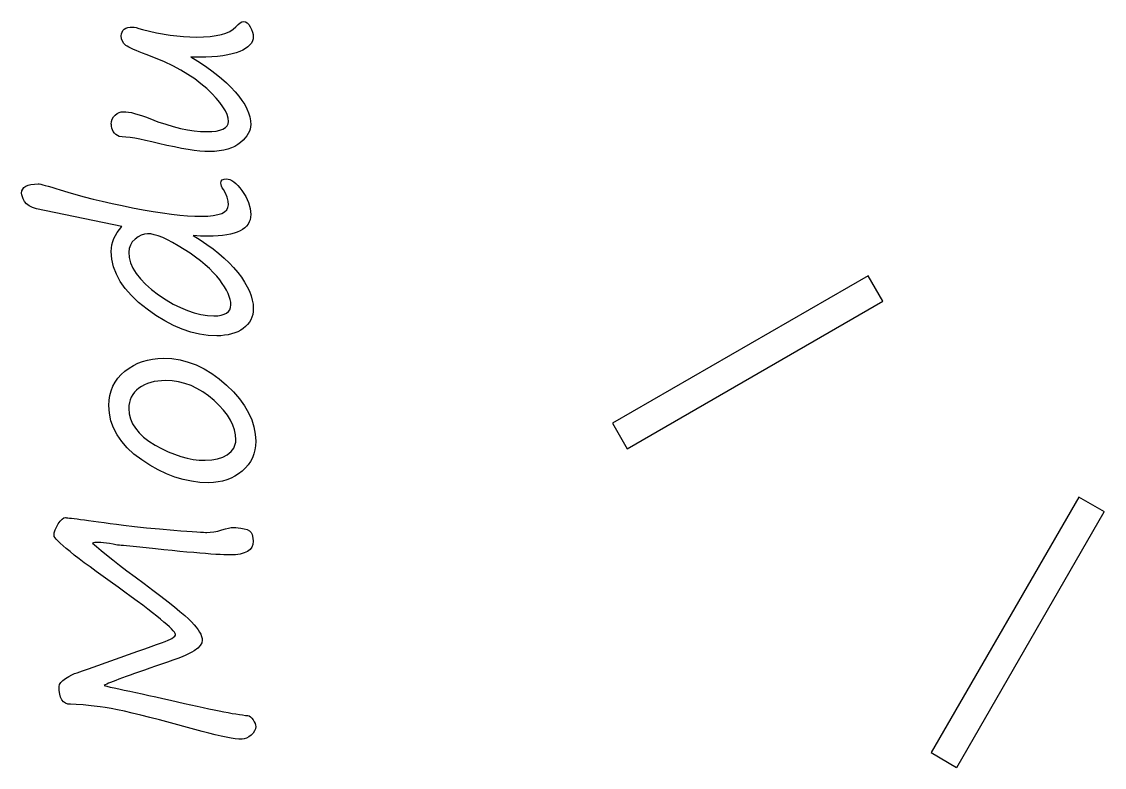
# Model space of a CAD drawing. Extents: x -1 to 126, y -65 to 138.
# Drawn here: x 95.46 to 107.2, y 16.76 to 24.85 of the extents above; entities that cross this region are included whole.
import ezdxf

# ---------------------------------------------------------------- set-up
doc = ezdxf.new("R2010")
doc.units = 0

msp = doc.modelspace()

# ---------------------------------------------------------------- linework, layer by layer
for p, q in [((96.557882, 24.756469), (96.571796, 24.769959)), ((96.571796, 24.769959), (96.589943, 24.780514)), ((96.589943, 24.780514), (96.611476, 24.788106)), ((96.611476, 24.788106), (96.637215, 24.792311)), ((96.637215, 24.792311), (96.667173, 24.794005)), ((96.6673, 24.794), (96.679548, 24.792307)), ((96.679548, 24.792307), (96.70063, 24.787678)), ((96.70063, 24.787678), (96.730588, 24.77924)), ((96.730588, 24.77924), (96.769828, 24.767838)), ((96.7699, 24.7679), (96.922221, 24.732035)), ((97.717534, 24.747609), (97.752555, 24.769961)), ((97.752555, 24.769961), (97.78041, 24.7957)), ((97.7804, 24.7957), (97.805715, 24.820592)), ((97.805715, 24.820592), (97.828067, 24.838316)), ((97.828067, 24.838316), (97.848331, 24.849294)), ((97.848331, 24.849294), (97.866054, 24.852681)), ((97.8661, 24.8527), (97.885517, 24.84889)), ((97.885517, 24.84889), (97.904087, 24.838335)), ((97.904087, 24.838335), (97.921811, 24.820188)), ((97.921811, 24.820188), (97.938688, 24.794873)), ((97.938688, 24.794873), (97.953024, 24.766602)), ((96.5403, 24.6974), (96.542276, 24.720175)), ((96.543786, 24.66702), (96.540399, 24.697399)), ((96.542276, 24.720175), (96.548174, 24.739592)), ((96.553071, 24.640012), (96.543786, 24.66702)), ((96.548174, 24.739592), (96.557882, 24.756469)), ((96.922221, 24.732035), (97.070323, 24.70672)), ((97.070323, 24.70672), (97.213782, 24.691113)), ((97.213782, 24.691113), (97.353445, 24.686061)), ((97.3534, 24.686), (97.432301, 24.687693)), ((97.432301, 24.687693), (97.50403, 24.692745)), ((97.50403, 24.692745), (97.568165, 24.701607)), ((97.568165, 24.701607), (97.625129, 24.713432)), ((97.625129, 24.713432), (97.674918, 24.729039)), ((97.674918, 24.729039), (97.717534, 24.747609)), ((97.953024, 24.766602), (97.96358, 24.740017)), ((97.969624, 24.665731), (97.962456, 24.642956)), ((97.96358, 24.740017), (97.969478, 24.714279)), ((97.969478, 24.714279), (97.971453, 24.690233)), ((97.9716, 24.6902), (97.969624, 24.665731)), ((96.569101, 24.615966), (96.553071, 24.640012)), ((96.59103, 24.595279), (96.569101, 24.615966)), ((96.605367, 24.585571), (96.59103, 24.595279)), ((96.623514, 24.575016), (96.605367, 24.585571)), ((96.645442, 24.564037), (96.623514, 24.575016)), ((96.671181, 24.552212), (96.645442, 24.564037)), ((96.700295, 24.539569), (96.671181, 24.552212)), ((96.733207, 24.526474), (96.700295, 24.539569)), ((97.858641, 24.545053), (97.82404, 24.529023)), ((97.888599, 24.562354), (97.858641, 24.545053)), ((97.913914, 24.5805), (97.888599, 24.562354)), ((97.935024, 24.600341), (97.913914, 24.5805)), ((97.951054, 24.621028), (97.935024, 24.600341)), ((97.962456, 24.642956), (97.951054, 24.621028)), ((96.769916, 24.51256), (96.733207, 24.526474)), ((96.81, 24.4978), (96.769916, 24.51256)), ((96.912026, 24.458108), (96.809916, 24.497771)), ((97.008651, 24.416757), (96.912026, 24.458108)), ((97.099368, 24.373297), (97.008651, 24.416757)), ((97.2943, 24.4695), (97.369825, 24.423509)), ((97.318001, 24.468182), (97.294379, 24.469311)), ((97.3412, 24.4679), (97.318001, 24.468182)), ((97.388, 24.4677), (97.3412, 24.4677)), ((97.369825, 24.423509), (97.440711, 24.377095)), ((97.458218, 24.468684), (97.388177, 24.467837)), ((97.523621, 24.471647), (97.458218, 24.468684)), ((97.58438, 24.476276), (97.523621, 24.471647)), ((97.641341, 24.483021), (97.58438, 24.476276)), ((97.693662, 24.491883), (97.641341, 24.483021)), ((97.741341, 24.502438), (97.693662, 24.491883)), ((97.7848, 24.514686), (97.741341, 24.502438)), ((97.82404, 24.529023), (97.7848, 24.514686)), ((97.184176, 24.32773), (97.099368, 24.373297)), ((97.263503, 24.280471), (97.184176, 24.32773)), ((97.440711, 24.377095), (97.50738, 24.33026)), ((97.50738, 24.33026), (97.569404, 24.283423)), ((97.33692, 24.231105), (97.263503, 24.280471)), ((97.40443, 24.179628), (97.33692, 24.231105)), ((97.569404, 24.283423), (97.627209, 24.236167)), ((97.627209, 24.236167), (97.680797, 24.188909)), ((97.680797, 24.188909), (97.729743, 24.141231)), ((97.466034, 24.126463), (97.40443, 24.179628)), ((97.521307, 24.073298), (97.466034, 24.126463)), ((97.568986, 24.022665), (97.521307, 24.073298)), ((97.729743, 24.141231), (97.774467, 24.093129)), ((97.774467, 24.093129), (97.81413, 24.04545)), ((97.609493, 23.974565), (97.568986, 24.022665)), ((97.642826, 23.928995), (97.609493, 23.974565)), ((97.81413, 24.04545), (97.848728, 23.998612)), ((97.848728, 23.998612), (97.878265, 23.952622)), ((97.878265, 23.952622), (97.901887, 23.907474)), ((96.455922, 23.818895), (96.474492, 23.838735)), ((96.474492, 23.838735), (96.496026, 23.855189)), ((96.496026, 23.855189), (96.517954, 23.866591)), ((96.517954, 23.866591), (96.539883, 23.873759)), ((96.539883, 23.873759), (96.562658, 23.875735)), ((96.5627, 23.8759), (96.589285, 23.874771)), ((96.589285, 23.874771), (96.618399, 23.871384)), ((96.618399, 23.871384), (96.650045, 23.865486)), ((96.650045, 23.865486), (96.684222, 23.857471)), ((96.684222, 23.857471), (96.721354, 23.846916)), ((96.721354, 23.846916), (96.761015, 23.833849)), ((96.761015, 23.833849), (96.80321, 23.818665)), ((97.668565, 23.885536), (97.642826, 23.928995)), ((97.686712, 23.844184), (97.668565, 23.885536)), ((97.69769, 23.805788), (97.686712, 23.844184)), ((97.901887, 23.907474), (97.920458, 23.863171)), ((97.920458, 23.863171), (97.933948, 23.819712)), ((96.4323, 23.74), (96.43484, 23.769534)), ((96.433616, 23.71804), (96.432487, 23.739968)), ((96.437821, 23.697353), (96.433616, 23.71804)), ((96.43484, 23.769534), (96.442855, 23.795696)), ((96.442855, 23.795696), (96.455922, 23.818895)), ((96.80321, 23.818665), (96.848357, 23.801365)), ((96.8484, 23.8012), (96.936586, 23.767867)), ((96.936586, 23.767867), (97.021817, 23.739176)), ((97.021817, 23.739176), (97.104096, 23.715131)), ((97.104096, 23.715131), (97.182999, 23.695291)), ((97.66861, 23.702839), (97.686757, 23.721409)), ((97.686757, 23.721409), (97.697736, 23.743761)), ((97.7015, 23.7695), (97.69769, 23.805788)), ((97.697736, 23.743761), (97.701546, 23.7695)), ((97.933948, 23.819712), (97.941963, 23.777096)), ((97.942907, 23.711778), (97.937855, 23.687733)), ((97.941963, 23.777096), (97.944503, 23.735322)), ((97.9446, 23.7354), (97.942907, 23.711778)), ((96.444566, 23.678359), (96.437821, 23.697353)), ((96.453851, 23.660636), (96.444566, 23.678359)), ((96.465676, 23.644606), (96.453851, 23.660636)), ((96.480436, 23.630269), (96.465676, 23.644606)), ((96.497737, 23.617202), (96.480436, 23.630269)), ((96.518, 23.6058), (96.497737, 23.617202)), ((96.551332, 23.604559), (96.517998, 23.605688)), ((96.590572, 23.601173), (96.551332, 23.604559)), ((96.635719, 23.595274), (96.590572, 23.601173)), ((96.686352, 23.587259), (96.635719, 23.595274)), ((97.182999, 23.695291), (97.258528, 23.679684)), ((97.258528, 23.679684), (97.331101, 23.668705)), ((97.331101, 23.668705), (97.400299, 23.66196)), ((97.400299, 23.66196), (97.466542, 23.659985)), ((97.4665, 23.6598), (97.521776, 23.661493)), ((97.521776, 23.661493), (97.569455, 23.666545)), ((97.569455, 23.666545), (97.609539, 23.675407)), ((97.609539, 23.675407), (97.642872, 23.687232)), ((97.642872, 23.687232), (97.66861, 23.702839)), ((97.901561, 23.615597), (97.882568, 23.591128)), ((97.917168, 23.639642), (97.901561, 23.615597)), ((97.928993, 23.663687), (97.917168, 23.639642)), ((97.937855, 23.687733), (97.928993, 23.663687)), ((96.742469, 23.577127), (96.686352, 23.587259)), ((96.804073, 23.564484), (96.742469, 23.577127)), ((96.871583, 23.5493), (96.804073, 23.564484)), ((96.945, 23.532), (96.871583, 23.5493)), ((97.033131, 23.511138), (96.944945, 23.531825)), ((97.11583, 23.493415), (97.033131, 23.511138)), ((97.193046, 23.478231), (97.11583, 23.493415)), ((97.264775, 23.465588), (97.193046, 23.478231)), ((97.735321, 23.482275), (97.695237, 23.468362)), ((97.77203, 23.499152), (97.735321, 23.482275)), ((97.805363, 23.518992), (97.77203, 23.499152)), ((97.834477, 23.542191), (97.805363, 23.518992)), ((97.860216, 23.56666), (97.834477, 23.542191)), ((97.882568, 23.591128), (97.860216, 23.56666)), ((97.331021, 23.455879), (97.264775, 23.465588)), ((97.391358, 23.449134), (97.331021, 23.455879)), ((97.446634, 23.444929), (97.391358, 23.449134)), ((97.496, 23.4438), (97.446634, 23.444929)), ((97.551355, 23.445558), (97.496082, 23.443865)), ((97.602832, 23.450215), (97.551355, 23.445558)), ((97.650934, 23.457807), (97.602832, 23.450215)), ((97.695237, 23.468362), (97.650934, 23.457807)), ((97.62431, 23.121063), (97.635712, 23.1354)), ((97.635712, 23.1354), (97.654282, 23.143839)), ((97.654282, 23.143839), (97.680444, 23.146802)), ((97.6804, 23.1468), (97.69897, 23.144824)), ((97.69897, 23.144824), (97.718387, 23.138926)), ((97.718387, 23.138926), (97.738227, 23.129218)), ((97.738227, 23.129218), (97.758886, 23.115304)), ((95.4602, 22.9932), (95.463163, 23.016399)), ((95.463163, 23.016399), (95.471602, 23.036662)), ((95.471602, 23.036662), (95.485515, 23.053962)), ((95.485515, 23.053962), (95.505355, 23.067876)), ((95.505355, 23.067876), (95.530671, 23.078854)), ((95.530671, 23.078854), (95.561472, 23.086446)), ((95.561472, 23.086446), (95.598181, 23.091074)), ((95.598181, 23.091074), (95.640376, 23.092768)), ((95.6403, 23.0928), (95.650855, 23.091953)), ((95.650855, 23.091953), (95.667309, 23.088567)), ((95.667309, 23.088567), (95.688842, 23.083515)), ((95.688842, 23.083515), (95.715851, 23.07677)), ((95.715851, 23.07677), (95.74834, 23.067485)), ((95.74834, 23.067485), (95.786316, 23.056506)), ((95.786316, 23.056506), (95.829355, 23.043411)), ((95.829355, 23.043411), (95.878298, 23.028228)), ((95.8783, 23.0282), (95.960579, 23.002885)), ((97.6205, 23.1008), (97.62431, 23.121063)), ((97.622208, 23.084777), (97.620515, 23.100807)), ((97.62726, 23.068324), (97.622208, 23.084777)), ((97.635275, 23.051023), (97.62726, 23.068324)), ((97.6471, 23.0333), (97.635275, 23.051023)), ((97.670681, 22.990651), (97.647059, 23.033266)), ((97.758886, 23.115304), (97.78042, 23.097157)), ((97.78042, 23.097157), (97.802348, 23.075624)), ((97.802348, 23.075624), (97.825123, 23.049885)), ((97.825123, 23.049885), (97.848745, 23.019927)), ((97.848745, 23.019927), (97.89052, 22.956216)), ((95.46229, 22.97504), (95.460314, 22.993187)), ((95.468188, 22.953958), (95.46229, 22.97504)), ((95.47832, 22.929913), (95.468188, 22.953958)), ((95.492657, 22.902481), (95.47832, 22.929913)), ((95.51292, 22.875896), (95.492657, 22.902481)), ((95.960579, 23.002885), (96.047501, 22.977569)), ((96.047501, 22.977569), (96.138639, 22.952677)), ((96.138639, 22.952677), (96.234419, 22.928209)), ((96.234419, 22.928209), (96.334842, 22.904163)), ((96.334842, 22.904163), (96.439905, 22.880541)), ((97.687982, 22.948456), (97.670681, 22.990651)), ((97.698113, 22.907107), (97.687982, 22.948456)), ((97.7015, 22.8666), (97.698113, 22.907107)), ((97.89052, 22.956216), (97.920478, 22.891657)), ((97.920478, 22.891657), (97.938625, 22.826258)), ((95.540776, 22.853967), (95.51292, 22.875896)), ((95.576641, 22.836667), (95.540776, 22.853967)), ((95.6201, 22.8236), (95.576641, 22.836667)), ((96.5459, 22.6316), (95.620212, 22.823511)), ((96.439905, 22.880541), (96.549608, 22.85692)), ((96.549608, 22.85692), (96.663533, 22.833721)), ((96.663533, 22.833721), (96.777037, 22.812216)), ((96.777037, 22.812216), (96.885052, 22.793645)), ((96.885052, 22.793645), (96.987163, 22.777615)), ((96.987163, 22.777615), (97.083364, 22.764972)), ((97.588016, 22.759282), (97.628944, 22.772773)), ((97.628944, 22.772773), (97.660589, 22.790496)), ((97.660589, 22.790496), (97.683364, 22.81203)), ((97.683364, 22.81203), (97.696855, 22.837345)), ((97.696855, 22.837345), (97.701511, 22.866459)), ((97.938625, 22.826258), (97.944523, 22.760012)), ((97.083364, 22.764972), (97.173661, 22.75484)), ((97.173661, 22.75484), (97.258471, 22.747671)), ((97.258471, 22.747671), (97.337372, 22.743043)), ((97.337372, 22.743043), (97.410789, 22.741914)), ((97.4108, 22.7417), (97.478734, 22.743676)), ((97.478734, 22.743676), (97.537806, 22.749574)), ((97.537806, 22.749574), (97.588016, 22.759282)), ((97.915503, 22.657277), (97.899049, 22.636195)), ((97.928146, 22.680052), (97.915503, 22.657277)), ((97.937432, 22.704944), (97.928146, 22.680052)), ((97.942907, 22.73153), (97.937432, 22.704944)), ((97.9446, 22.7598), (97.942907, 22.73153)), ((96.476609, 22.534481), (96.496026, 22.567394)), ((96.496026, 22.567394), (96.519224, 22.599883)), ((96.519224, 22.599883), (96.54581, 22.631529)), ((96.757677, 22.538363), (96.723924, 22.519793)), ((96.79059, 22.548918), (96.757677, 22.538363)), ((96.8235, 22.5527), (96.79059, 22.548918)), ((96.858884, 22.55011), (96.82344, 22.55265)), ((96.898124, 22.542095), (96.858884, 22.55011)), ((96.941583, 22.528577), (96.898124, 22.542095)), ((97.683432, 22.540409), (97.637861, 22.534087)), ((97.725204, 22.548424), (97.683432, 22.540409)), ((97.763179, 22.558556), (97.725204, 22.548424)), ((97.797777, 22.570381), (97.763179, 22.558556)), ((97.828579, 22.584295), (97.797777, 22.570381)), ((97.855587, 22.599901), (97.828579, 22.584295)), ((97.879209, 22.617202), (97.855587, 22.599901)), ((97.899049, 22.636195), (97.879209, 22.617202)), ((96.433993, 22.396085), (96.439468, 22.43153)), ((96.439468, 22.43153), (96.44833, 22.466551)), ((96.44833, 22.466551), (96.460579, 22.501148)), ((96.460579, 22.501148), (96.476609, 22.534481)), ((96.638678, 22.429499), (96.625612, 22.39237)), ((96.659789, 22.463676), (96.638678, 22.429499)), ((96.689746, 22.494478), (96.659789, 22.463676)), ((96.723924, 22.519793), (96.689746, 22.494478)), ((96.989262, 22.51043), (96.941583, 22.528577)), ((97.041163, 22.486384), (96.989262, 22.51043)), ((97.09728, 22.45727), (97.041163, 22.486384)), ((97.157195, 22.42267), (97.09728, 22.45727)), ((97.22133, 22.383009), (97.157195, 22.42267)), ((97.3205, 22.5328), (97.396449, 22.485121)), ((97.400673, 22.527393), (97.320505, 22.532868)), ((97.396449, 22.485121), (97.467758, 22.43702)), ((97.48, 22.5257), (97.400673, 22.527393)), ((97.467758, 22.43702), (97.534845, 22.387653)), ((97.536174, 22.526467), (97.480057, 22.525621)), ((97.588916, 22.529431), (97.536174, 22.526467)), ((97.637861, 22.534087), (97.588916, 22.529431)), ((96.4323, 22.3598), (96.433993, 22.396085)), ((96.438212, 22.276686), (96.432314, 22.359809)), ((96.6214, 22.3514), (96.626452, 22.293172)), ((96.625612, 22.39237), (96.621406, 22.351442)), ((97.285465, 22.340814), (97.22133, 22.383009)), ((97.344957, 22.298619), (97.285465, 22.340814)), ((97.534845, 22.387653), (97.597292, 22.338287)), ((97.597292, 22.338287), (97.6551, 22.287654)), ((96.456359, 22.19483), (96.438212, 22.276686)), ((96.486738, 22.11466), (96.456359, 22.19483)), ((96.626452, 22.293172), (96.641635, 22.235365)), ((96.641635, 22.235365), (96.666951, 22.177137)), ((97.39981, 22.257271), (97.344957, 22.298619)), ((97.450444, 22.21592), (97.39981, 22.257271)), ((97.496434, 22.174569), (97.450444, 22.21592)), ((97.6551, 22.287654), (97.708685, 22.2366)), ((97.708685, 22.2366), (97.757631, 22.184702)), ((97.757631, 22.184702), (97.802357, 22.131957)), ((96.528933, 22.035759), (96.486738, 22.11466)), ((96.666951, 22.177137), (96.702395, 22.119752)), ((96.702395, 22.119752), (96.747965, 22.061948)), ((97.537786, 22.133641), (97.496434, 22.174569)), ((97.574918, 22.093136), (97.537786, 22.133641)), ((97.607407, 22.05305), (97.574918, 22.093136)), ((97.802357, 22.131957), (97.842018, 22.079636)), ((97.842018, 22.079636), (97.876195, 22.028159)), ((104.636, 22.0971), (101.86458, 20.49718)), ((104.796, 21.8199), (104.63598, 22.097042)), ((96.583362, 21.958543), (96.528933, 22.035759)), ((96.650028, 21.882594), (96.583362, 21.958543)), ((96.747965, 22.061948), (96.803659, 22.004563)), ((96.803659, 22.004563), (96.869482, 21.947179)), ((97.635677, 22.013809), (97.607407, 22.05305)), ((97.660569, 21.975836), (97.635677, 22.013809)), ((97.681256, 21.939548), (97.660569, 21.975836)), ((97.876195, 22.028159), (97.905309, 21.977949)), ((97.905309, 21.977949), (97.929354, 21.928582)), ((96.728509, 21.80791), (96.650028, 21.882594)), ((96.869482, 21.947179), (96.945433, 21.889795)), ((96.945433, 21.889795), (97.025601, 21.836209)), ((97.025601, 21.836209), (97.104505, 21.789795)), ((97.698133, 21.904951), (97.681256, 21.939548)), ((97.711623, 21.871617), (97.698133, 21.904951)), ((97.720908, 21.839972), (97.711623, 21.871617)), ((97.726807, 21.809591), (97.720908, 21.839972)), ((97.929354, 21.928582), (97.947925, 21.880481)), ((97.947925, 21.880481), (97.960992, 21.833222)), ((97.960992, 21.833222), (97.969007, 21.787232)), ((96.819226, 21.734913), (96.728509, 21.80791)), ((96.91585, 21.666982), (96.819226, 21.734913)), ((97.104505, 21.789795), (97.181718, 21.750555)), ((97.181718, 21.750555), (97.257246, 21.718489)), ((97.257246, 21.718489), (97.331087, 21.693597)), ((97.70276, 21.708321), (97.717097, 21.728584)), ((97.717097, 21.728584), (97.725535, 21.753053)), ((97.725535, 21.753053), (97.728498, 21.780908)), ((97.7285, 21.7809), (97.726807, 21.809591)), ((97.969007, 21.787232), (97.971547, 21.742084)), ((97.9716, 21.7421), (97.969907, 21.708767)), ((102.025, 20.22), (104.79642, 21.81992)), ((97.011631, 21.608331), (96.91585, 21.666982)), ((97.106991, 21.558544), (97.011631, 21.608331)), ((97.331087, 21.693597), (97.40366, 21.675874)), ((97.40366, 21.675874), (97.474546, 21.664895)), ((97.474546, 21.664895), (97.544167, 21.661509)), ((97.5441, 21.6615), (97.587136, 21.663193)), ((97.587136, 21.663193), (97.624689, 21.669092)), ((97.624689, 21.669092), (97.656334, 21.678377)), ((97.656334, 21.678377), (97.682496, 21.691444)), ((97.682496, 21.691444), (97.70276, 21.708321)), ((97.944591, 21.619308), (97.929408, 21.593146)), ((97.956416, 21.647163), (97.944591, 21.619308)), ((97.964855, 21.677121), (97.956416, 21.647163)), ((97.969907, 21.708767), (97.964855, 21.677121)), ((97.201504, 21.518037), (97.106991, 21.558544)), ((97.295597, 21.485971), (97.201504, 21.518037)), ((97.389269, 21.463619), (97.295597, 21.485971)), ((97.804519, 21.49022), (97.771609, 21.47673)), ((97.8349, 21.506673), (97.804519, 21.49022)), ((97.86317, 21.525243), (97.8349, 21.506673)), ((97.888486, 21.545902), (97.86317, 21.525243)), ((97.910414, 21.568677), (97.888486, 21.545902)), ((97.929408, 21.593146), (97.910414, 21.568677)), ((97.482095, 21.450128), (97.389269, 21.463619)), ((97.5745, 21.4455), (97.482095, 21.450128)), ((97.618444, 21.446757), (97.574562, 21.445629)), ((97.660216, 21.450567), (97.618444, 21.446757)), ((97.699456, 21.456889), (97.660216, 21.450567)), ((97.737009, 21.465328), (97.699456, 21.456889)), ((97.771609, 21.47673), (97.737009, 21.465328)), ((96.671545, 21.122744), (96.720912, 21.147213)), ((96.720912, 21.147213), (96.771966, 21.167053)), ((96.771966, 21.167053), (96.825131, 21.18266)), ((96.825131, 21.18266), (96.880407, 21.193638)), ((96.880407, 21.193638), (96.937791, 21.200384)), ((96.937791, 21.200384), (96.997283, 21.202359)), ((96.9973, 21.2025), (97.088861, 21.197843)), ((97.088861, 21.197843), (97.178735, 21.184353)), ((97.178735, 21.184353), (97.266921, 21.161155)), ((97.266921, 21.161155), (97.353419, 21.129509)), ((97.353419, 21.129509), (97.438227, 21.088161)), ((96.503612, 20.984348), (96.539056, 21.024012)), ((96.539056, 21.024012), (96.579984, 21.06072)), ((96.579984, 21.06072), (96.624711, 21.094054)), ((96.624711, 21.094054), (96.671545, 21.122744)), ((97.438227, 21.088161), (97.521349, 21.037948)), ((97.521349, 21.037948), (97.602785, 20.978455)), ((96.429769, 20.849751), (96.449186, 20.89743)), ((96.449186, 20.89743), (96.473654, 20.942153)), ((96.473654, 20.942153), (96.503612, 20.984348)), ((96.760585, 20.896662), (96.731891, 20.877245)), ((96.791387, 20.913116), (96.760585, 20.896662)), ((96.824296, 20.927452), (96.791387, 20.913116)), ((96.859317, 20.938854), (96.824296, 20.927452)), ((96.896449, 20.948139), (96.859317, 20.938854)), ((96.935689, 20.954461), (96.896449, 20.948139)), ((96.977041, 20.958271), (96.935689, 20.954461)), ((97.0205, 20.9594), (96.977041, 20.958271)), ((97.091756, 20.956015), (97.02045, 20.959402)), ((97.161801, 20.945883), (97.091756, 20.956015)), ((97.229732, 20.929007), (97.161801, 20.945883)), ((97.296398, 20.905808), (97.229732, 20.929007)), ((97.360956, 20.875427), (97.296398, 20.905808)), ((97.602785, 20.978455), (97.682532, 20.909678)), ((97.682532, 20.909678), (97.756793, 20.836261)), ((96.40784, 20.746796), (96.416278, 20.799538)), ((96.416278, 20.799538), (96.429769, 20.849751)), ((96.6492, 20.781064), (96.636952, 20.75237)), ((96.664384, 20.807649), (96.6492, 20.781064)), ((96.683377, 20.832541), (96.664384, 20.807649)), ((96.706153, 20.85574), (96.683377, 20.832541)), ((96.731891, 20.877245), (96.706153, 20.85574)), ((97.424248, 20.838718), (97.360956, 20.875427)), ((97.485851, 20.794838), (97.424248, 20.838718)), ((97.545767, 20.744625), (97.485851, 20.794838)), ((97.756793, 20.836261), (97.820928, 20.762)), ((96.4053, 20.6911), (96.40784, 20.746796)), ((96.41083, 20.606212), (96.405355, 20.691023)), ((96.623039, 20.689926), (96.621345, 20.656169)), ((96.62809, 20.721992), (96.623039, 20.689926)), ((96.636952, 20.75237), (96.62809, 20.721992)), ((97.60104, 20.69104), (97.545767, 20.744625)), ((97.649142, 20.637454), (97.60104, 20.69104)), ((97.820928, 20.762), (97.874937, 20.686895)), ((97.874937, 20.686895), (97.919663, 20.611366)), ((96.427707, 20.524777), (96.41083, 20.606212)), ((96.6214, 20.656), (96.626028, 20.59946)), ((96.626028, 20.59946), (96.639124, 20.54503)), ((96.639124, 20.54503), (96.661476, 20.492286)), ((97.69007, 20.583866), (97.649142, 20.637454)), ((97.723403, 20.530704), (97.69007, 20.583866)), ((97.919663, 20.611366), (97.954261, 20.534574)), ((96.455562, 20.446297), (96.427707, 20.524777)), ((96.494382, 20.370771), (96.455562, 20.446297)), ((96.661476, 20.492286), (96.692698, 20.442076)), ((96.692698, 20.442076), (96.732782, 20.393553)), ((97.749141, 20.477116), (97.723403, 20.530704)), ((97.767712, 20.423951), (97.749141, 20.477116)), ((97.77869, 20.370365), (97.767712, 20.423951)), ((97.954261, 20.534574), (97.97873, 20.457358)), ((97.97873, 20.457358), (97.99349, 20.379721)), ((101.865, 20.4971), (102.02502, 20.219958)), ((96.544592, 20.298195), (96.494382, 20.370771)), ((96.732782, 20.393553), (96.782151, 20.347139)), ((96.782151, 20.347139), (96.839956, 20.302413)), ((97.7825, 20.3172), (97.77869, 20.370365)), ((97.781249, 20.292771), (97.782377, 20.317239)), ((97.99349, 20.379721), (97.998542, 20.300818)), ((96.605775, 20.228577), (96.544592, 20.298195)), ((96.677925, 20.162331), (96.605775, 20.228577)), ((96.839956, 20.302413), (96.907045, 20.26022)), ((96.907045, 20.26022), (96.977931, 20.221401)), ((96.977931, 20.221401), (97.048393, 20.188068)), ((97.730195, 20.188969), (97.746225, 20.207116)), ((97.746225, 20.207116), (97.75932, 20.226957)), ((97.75932, 20.226957), (97.769452, 20.247643)), ((97.769452, 20.247643), (97.77662, 20.269572)), ((97.77662, 20.269572), (97.781249, 20.292771)), ((97.989456, 20.207551), (97.978054, 20.164092)), ((97.996624, 20.253121), (97.989456, 20.207551)), ((97.9986, 20.3008), (97.996624, 20.253121)), ((96.761471, 20.09904), (96.677925, 20.162331)), ((96.850922, 20.041235), (96.761471, 20.09904)), ((97.048393, 20.188068), (97.117591, 20.159797)), ((97.117591, 20.159797), (97.185948, 20.136599)), ((97.185948, 20.136599), (97.253459, 20.118452)), ((97.253459, 20.118452), (97.320546, 20.105357)), ((97.320546, 20.105357), (97.386368, 20.097765)), ((97.386368, 20.097765), (97.451347, 20.095225)), ((97.4513, 20.0953), (97.520921, 20.099082)), ((97.520921, 20.099082), (97.583789, 20.110484)), ((97.583789, 20.110484), (97.64033, 20.129477)), ((97.64033, 20.129477), (97.689696, 20.156062)), ((97.689696, 20.156062), (97.711624, 20.171669)), ((97.711624, 20.171669), (97.730195, 20.188969)), ((97.940914, 20.0835), (97.915599, 20.046792)), ((97.961601, 20.122743), (97.940914, 20.0835)), ((97.978054, 20.164092), (97.961601, 20.122743)), ((96.940375, 19.991025), (96.850922, 20.041235)), ((97.030248, 19.94883), (96.940375, 19.991025)), ((97.850617, 19.978861), (97.812644, 19.949324)), ((97.885217, 20.011771), (97.850617, 19.978861)), ((97.915599, 20.046792), (97.885217, 20.011771)), ((97.120542, 19.913809), (97.030248, 19.94883)), ((97.21126, 19.8868), (97.120542, 19.913809)), ((97.302398, 19.867807), (97.21126, 19.8868)), ((97.393539, 19.855982), (97.302398, 19.867807)), ((97.4851, 19.8522), (97.393539, 19.855982)), ((97.538383, 19.854412), (97.485218, 19.852437)), ((97.589858, 19.860311), (97.538383, 19.854412)), ((97.638804, 19.870019), (97.589858, 19.860311)), ((97.685638, 19.883933), (97.638804, 19.870019)), ((97.729944, 19.901656), (97.685638, 19.883933)), ((97.77256, 19.923585), (97.729944, 19.901656)), ((97.812644, 19.949324), (97.77256, 19.923585)), ((106.92, 19.6959), (105.32008, 16.92476)), ((107.198, 19.5359), (106.920858, 19.69592)), ((105.597, 16.7648), (107.1972, 19.53594)), ((95.822602, 19.339195), (95.836515, 19.371261)), ((95.836515, 19.371261), (95.856355, 19.405018)), ((95.856355, 19.405018), (95.878284, 19.435396)), ((95.878284, 19.435396), (95.898548, 19.45693)), ((95.898548, 19.45693), (95.917118, 19.470025)), ((95.917118, 19.470025), (95.934418, 19.47423)), ((95.9344, 19.4742), (95.938605, 19.473636)), ((95.938605, 19.473636), (95.947467, 19.472789)), ((95.947467, 19.472789), (95.960957, 19.471096)), ((95.960957, 19.471096), (95.979104, 19.46912)), ((95.979104, 19.46912), (96.001879, 19.466157)), ((96.001879, 19.466157), (96.029311, 19.46277)), ((96.029311, 19.46277), (96.061801, 19.458565)), ((96.061801, 19.458565), (96.098509, 19.453936)), ((96.098509, 19.453936), (96.140281, 19.448461)), ((96.140281, 19.448461), (96.186695, 19.44214)), ((96.186695, 19.44214), (96.237329, 19.435394)), ((96.237329, 19.435394), (96.293022, 19.428226)), ((96.293022, 19.428226), (96.353361, 19.420211)), ((96.353361, 19.420211), (96.41834, 19.411349)), ((96.41834, 19.411349), (96.488382, 19.402064)), ((96.488382, 19.402064), (96.562643, 19.392356)), ((96.5627, 19.3923), (96.682111, 19.377963)), ((96.682111, 19.377963), (96.813333, 19.36405)), ((95.8112, 19.2797), (95.814163, 19.308814)), ((95.81377, 19.269085), (95.81123, 19.27964)), ((95.822208, 19.255595), (95.81377, 19.269085)), ((95.814163, 19.308814), (95.822602, 19.339195)), ((95.835698, 19.238718), (95.822208, 19.255595)), ((96.813333, 19.36405), (96.955528, 19.350559)), ((96.955528, 19.350559), (97.109113, 19.337492)), ((97.109113, 19.337492), (97.184218, 19.331594)), ((97.184218, 19.331594), (97.250884, 19.326542)), ((97.250884, 19.326542), (97.308692, 19.321914)), ((97.308692, 19.321914), (97.358058, 19.318527)), ((97.358058, 19.318527), (97.398566, 19.315564)), ((97.398566, 19.315564), (97.430211, 19.313871)), ((97.430211, 19.313871), (97.45341, 19.312742)), ((97.45341, 19.312742), (97.467747, 19.312177)), ((97.4678, 19.3122), (97.505353, 19.313893)), ((97.505353, 19.313893), (97.545016, 19.319368)), ((97.545016, 19.319368), (97.586788, 19.32823)), ((97.586788, 19.32823), (97.630668, 19.340874)), ((97.6306, 19.3409), (97.668576, 19.351878)), ((97.668576, 19.351878), (97.703176, 19.359894)), ((97.703176, 19.359894), (97.733134, 19.364522)), ((97.733134, 19.364522), (97.759719, 19.366215)), ((97.7597, 19.3662), (97.781233, 19.365353)), ((97.781233, 19.365353), (97.806972, 19.362813)), ((97.806972, 19.362813), (97.837353, 19.358157)), ((97.837353, 19.358157), (97.871951, 19.352258)), ((97.871951, 19.352258), (97.904864, 19.343396)), ((97.904864, 19.343396), (97.930602, 19.329906)), ((97.930602, 19.329906), (97.948326, 19.312606)), ((97.948326, 19.312606), (97.958457, 19.291073)), ((97.958457, 19.291073), (97.968166, 19.248878)), ((95.854692, 19.218455), (95.835698, 19.238718)), ((95.87916, 19.194833), (95.854692, 19.218455)), ((95.908698, 19.167824), (95.87916, 19.194833)), ((95.944139, 19.137866), (95.908698, 19.167824)), ((95.984646, 19.104533), (95.944139, 19.137866)), ((96.2298, 19.197), (96.272839, 19.159024)), ((96.239529, 19.199867), (96.229821, 19.196903)), ((96.253443, 19.202407), (96.239529, 19.199867)), ((96.271166, 19.203536), (96.253443, 19.202407)), ((96.2927, 19.2041), (96.271166, 19.203536)), ((96.272839, 19.159024), (96.323052, 19.116409)), ((96.318363, 19.203156), (96.292625, 19.204002)), ((96.347477, 19.20118), (96.318363, 19.203156)), ((96.3787, 19.196975), (96.347477, 19.20118)), ((96.4133, 19.1915), (96.3787, 19.196975)), ((96.450837, 19.183767), (96.413285, 19.191359)), ((96.479528, 19.178292), (96.450837, 19.183767)), ((96.498945, 19.175329), (96.479528, 19.178292)), ((96.5095, 19.1742), (96.498945, 19.175329)), ((96.521302, 19.173632), (96.509477, 19.174197)), ((96.540295, 19.172503), (96.521302, 19.173632)), ((96.565611, 19.169963), (96.540295, 19.172503)), ((96.5981, 19.167), (96.565611, 19.169963)), ((96.706998, 19.154924), (96.598139, 19.166749)), ((96.81122, 19.143945), (96.706998, 19.154924)), ((96.909953, 19.13339), (96.81122, 19.143945)), ((97.003202, 19.124105), (96.909953, 19.13339)), ((97.955965, 19.151844), (97.936125, 19.126529)), ((97.96779, 19.181802), (97.955965, 19.151844)), ((97.9716, 19.2164), (97.96779, 19.181802)), ((97.968166, 19.248878), (97.971553, 19.216388)), ((96.030637, 19.067825), (95.984646, 19.104533)), ((96.082115, 19.027741), (96.030637, 19.067825)), ((96.139078, 18.984702), (96.082115, 19.027741)), ((96.323052, 19.116409), (96.381277, 19.06873)), ((96.381277, 19.06873), (96.447523, 19.016409)), ((96.447523, 19.016409), (96.52094, 18.959448)), ((97.091388, 19.115243), (97.003202, 19.124105)), ((97.17451, 19.107228), (97.091388, 19.115243)), ((97.25257, 19.099636), (97.17451, 19.107228)), ((97.325564, 19.093315), (97.25257, 19.099636)), ((97.393074, 19.087416), (97.325564, 19.093315)), ((97.455101, 19.08276), (97.393074, 19.087416)), ((97.512485, 19.078554), (97.455101, 19.08276)), ((97.564383, 19.075168), (97.512485, 19.078554)), ((97.611218, 19.072204), (97.564383, 19.075168)), ((97.65299, 19.070511), (97.611218, 19.072204)), ((97.689278, 19.069382), (97.65299, 19.070511)), ((97.7205, 19.0691), (97.689278, 19.069382)), ((97.779158, 19.071242), (97.720507, 19.069266)), ((97.830212, 19.07841), (97.779158, 19.071242)), ((97.873672, 19.089812), (97.830212, 19.07841)), ((97.908693, 19.105842), (97.873672, 19.089812)), ((97.936125, 19.126529), (97.908693, 19.105842)), ((96.201523, 18.93829), (96.139078, 18.984702)), ((96.269036, 18.888501), (96.201523, 18.93829)), ((96.52094, 18.959448), (96.601952, 18.897421)), ((96.342453, 18.835336), (96.269036, 18.888501)), ((96.420933, 18.778795), (96.342453, 18.835336)), ((96.601952, 18.897421), (96.690982, 18.830334)), ((96.690982, 18.830334), (96.787606, 18.758605)), ((96.5049, 18.7193), (96.420933, 18.778795)), ((96.578767, 18.665783), (96.50493, 18.719368)), ((96.647968, 18.615149), (96.578767, 18.665783)), ((96.7876, 18.7586), (96.883381, 18.687291)), ((96.883381, 18.687291), (96.969879, 18.621468)), ((96.712524, 18.56705), (96.647968, 18.615149)), ((96.772439, 18.522324), (96.712524, 18.56705)), ((96.969879, 18.621468), (97.047939, 18.560709)), ((97.047939, 18.560709), (97.116713, 18.505856)), ((96.827712, 18.480129), (96.772439, 18.522324)), ((96.878346, 18.440889), (96.827712, 18.480129)), ((96.924337, 18.40418), (96.878346, 18.440889)), ((97.116713, 18.505856), (97.176629, 18.45649)), ((97.176629, 18.45649), (97.227686, 18.412607)), ((96.965688, 18.370847), (96.924337, 18.40418)), ((97.002397, 18.340045), (96.965688, 18.370847)), ((97.034465, 18.312613), (97.002397, 18.340045)), ((97.061897, 18.287721), (97.034465, 18.312613)), ((97.227686, 18.412607), (97.269457, 18.374211)), ((97.269457, 18.374211), (97.302791, 18.341301)), ((97.302791, 18.341301), (97.329799, 18.311764)), ((97.329799, 18.311764), (97.352998, 18.283908)), ((97.085096, 18.265792), (97.061897, 18.287721)), ((97.103243, 18.246375), (97.085096, 18.265792)), ((97.116733, 18.230345), (97.103243, 18.246375)), ((97.125595, 18.216855), (97.116733, 18.230345)), ((97.119251, 18.186903), (97.127266, 18.197459)), ((97.1298, 18.2063), (97.125595, 18.216855)), ((97.127266, 18.197459), (97.129806, 18.20632)), ((97.352998, 18.283908), (97.372838, 18.257323)), ((97.372838, 18.257323), (97.389292, 18.232008)), ((97.389292, 18.232008), (97.401935, 18.207962)), ((97.401935, 18.207962), (97.410797, 18.185187)), ((96.864391, 18.075031), (96.923886, 18.096564)), ((96.923886, 18.096564), (96.974519, 18.115134)), ((96.974519, 18.115134), (97.016291, 18.131165)), ((97.016291, 18.131165), (97.04878, 18.14426)), ((97.04878, 18.14426), (97.072826, 18.154815)), ((97.072826, 18.154815), (97.087586, 18.16283)), ((97.087586, 18.16283), (97.106156, 18.175502)), ((97.106156, 18.175502), (97.119251, 18.186903)), ((97.396071, 18.085992), (97.369063, 18.057302)), ((97.412525, 18.114683), (97.396071, 18.085992)), ((97.410797, 18.185187), (97.416272, 18.163654)), ((97.418, 18.1438), (97.412525, 18.114683)), ((97.416272, 18.163654), (97.417965, 18.143813)), ((96.1844, 17.8341), (96.718364, 18.024318)), ((96.7184, 18.0244), (96.795616, 18.050985)), ((96.795616, 18.050985), (96.864391, 18.075031)), ((97.199024, 17.964911), (97.151766, 17.946341)), ((97.239952, 17.982634), (97.199024, 17.964911)), ((97.275817, 17.999088), (97.239952, 17.982634)), ((97.306198, 18.014695), (97.275817, 17.999088)), ((97.330666, 18.029032), (97.306198, 18.014695)), ((97.369063, 18.057302), (97.330666, 18.029032)), ((96.912077, 17.861948), (96.84963, 17.840866)), ((96.9779, 17.8843), (96.912077, 17.861948)), ((97.04164, 17.906237), (96.977929, 17.884308)), ((97.099448, 17.926924), (97.04164, 17.906237)), ((97.151766, 17.946341), (97.099448, 17.926924)), ((95.905671, 17.707944), (95.936896, 17.730296)), ((95.936896, 17.730296), (95.971917, 17.750983)), ((95.971917, 17.750983), (96.004406, 17.76786)), ((96.004406, 17.76786), (96.034784, 17.780955)), ((96.034784, 17.780955), (96.063055, 17.789817)), ((96.0631, 17.7898), (96.120484, 17.810063)), ((96.120484, 17.810063), (96.184199, 17.834109)), ((96.551739, 17.735371), (96.51461, 17.721458)), ((96.592246, 17.750132), (96.551739, 17.735371)), ((96.63655, 17.766162), (96.592246, 17.750132)), ((96.684652, 17.783039), (96.63655, 17.766162)), ((96.736126, 17.801186), (96.684652, 17.783039)), ((96.790979, 17.820602), (96.736126, 17.801186)), ((96.84963, 17.840866), (96.790979, 17.820602)), ((95.8652, 17.6434), (95.869828, 17.664482)), ((95.867361, 17.597843), (95.865386, 17.643413)), ((95.869828, 17.664482), (95.883319, 17.686015)), ((95.883319, 17.686015), (95.905671, 17.707944)), ((96.366934, 17.660272), (96.354686, 17.65395)), ((96.3547, 17.6539), (96.382555, 17.645038)), ((96.382541, 17.667864), (96.366934, 17.660272)), ((96.401535, 17.676302), (96.382541, 17.667864)), ((96.382555, 17.645038), (96.41842, 17.635753)), ((96.42431, 17.686011), (96.401535, 17.676302)), ((96.41842, 17.635753), (96.461459, 17.625621)), ((96.450895, 17.696566), (96.42431, 17.686011)), ((96.480853, 17.708391), (96.450895, 17.696566)), ((96.461459, 17.625621), (96.512513, 17.615066)), ((96.51461, 17.721458), (96.480853, 17.708391)), ((96.5125, 17.6151), (96.571572, 17.603275)), ((95.872836, 17.558179), (95.867361, 17.597843)), ((95.882545, 17.524846), (95.872836, 17.558179)), ((95.896035, 17.497414), (95.882545, 17.524846)), ((95.913335, 17.476332), (95.896035, 17.497414)), ((96.571572, 17.603275), (96.633596, 17.59018)), ((96.633596, 17.59018), (96.698998, 17.576266)), ((96.698998, 17.576266), (96.767773, 17.561506)), ((96.767773, 17.561506), (96.839082, 17.545899)), ((96.839082, 17.545899), (96.913766, 17.529446)), ((96.913766, 17.529446), (96.991823, 17.511722)), ((96.991823, 17.511722), (97.072838, 17.493152)), ((97.0728, 17.4932), (97.150436, 17.475477)), ((95.934417, 17.461148), (95.913335, 17.476332)), ((95.959309, 17.451863), (95.934417, 17.461148)), ((95.988, 17.4489), (95.959309, 17.451863)), ((96.052615, 17.447222), (95.988057, 17.448915)), ((96.12814, 17.44217), (96.052615, 17.447222)), ((96.214218, 17.433308), (96.12814, 17.44217)), ((96.311686, 17.421483), (96.214218, 17.433308)), ((96.36696, 17.413468), (96.311686, 17.421483)), ((96.428986, 17.40249), (96.36696, 17.413468)), ((96.498605, 17.389), (96.428986, 17.40249)), ((96.575397, 17.372546), (96.498605, 17.389)), ((96.659364, 17.353129), (96.575397, 17.372546)), ((97.150436, 17.475477), (97.224698, 17.458176)), ((97.224698, 17.458176), (97.295583, 17.442569)), ((97.295583, 17.442569), (97.363517, 17.427386)), ((97.363517, 17.427386), (97.427652, 17.413472)), ((97.427652, 17.413472), (97.488411, 17.400829)), ((97.488411, 17.400829), (97.546216, 17.388609)), ((97.546216, 17.388609), (97.600225, 17.37763)), ((97.600225, 17.37763), (97.651279, 17.367922)), ((96.750505, 17.331201), (96.659364, 17.353129)), ((96.848817, 17.306732), (96.750505, 17.331201)), ((96.9543, 17.2793), (96.848817, 17.306732)), ((97.4168, 17.1542), (96.954238, 17.279224)), ((97.651279, 17.367922), (97.698537, 17.358637)), ((97.698537, 17.358637), (97.74284, 17.350622)), ((97.74284, 17.350622), (97.783768, 17.343877)), ((97.783768, 17.343877), (97.8209, 17.337978)), ((97.8209, 17.337978), (97.855077, 17.332926)), ((97.855077, 17.332926), (97.885879, 17.328721)), ((97.885879, 17.328721), (97.913311, 17.325758)), ((97.9133, 17.3257), (97.926367, 17.321918)), ((97.926367, 17.321918), (97.939857, 17.312633)), ((97.939857, 17.312633), (97.954194, 17.29872)), ((97.954194, 17.29872), (97.968531, 17.279303)), ((97.968531, 17.279303), (97.981598, 17.258644)), ((97.981598, 17.258644), (97.990883, 17.240074)), ((97.490973, 17.13478), (97.416711, 17.154197)), ((97.985928, 17.159863), (97.970321, 17.136664)), ((97.995637, 17.183908), (97.985928, 17.159863)), ((97.990883, 17.240074), (97.996781, 17.223197)), ((97.9986, 17.2088), (97.995637, 17.183908)), ((97.996781, 17.223197), (97.998475, 17.20886)), ((97.559327, 17.11748), (97.490973, 17.13478)), ((97.622195, 17.103143), (97.559327, 17.11748)), ((97.679158, 17.091741), (97.622195, 17.103143)), ((97.730212, 17.082456), (97.679158, 17.091741)), ((97.775783, 17.075711), (97.730212, 17.082456)), ((97.815443, 17.071929), (97.775783, 17.075711)), ((97.8492, 17.0708), (97.815443, 17.071929)), ((97.873293, 17.07339), (97.849248, 17.07085)), ((97.898185, 17.081828), (97.873293, 17.07339)), ((97.922654, 17.095319), (97.898185, 17.081828)), ((97.947969, 17.114312), (97.922654, 17.095319)), ((97.970321, 17.136664), (97.947969, 17.114312)), ((105.32, 16.9248), (105.59686, 16.76478))]:
    msp.add_line(p, q)

doc.saveas('drawing.dxf')
